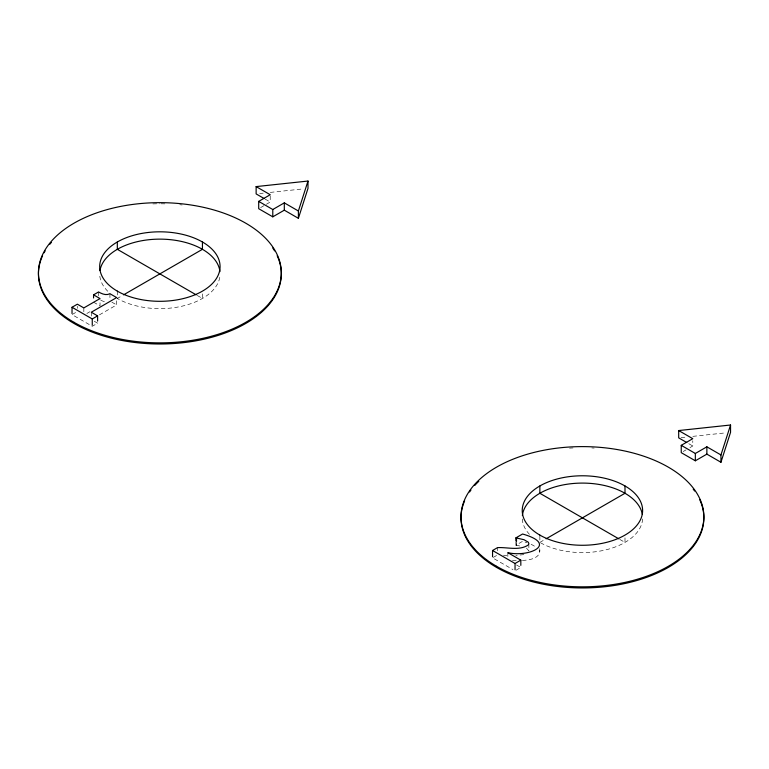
<?xml version="1.0" encoding="UTF-8"?>
<svg xmlns="http://www.w3.org/2000/svg" width="769" height="769" viewBox="0 0 769 769"><rect width="100%" height="100%" fill="white"/><g stroke="black" fill="none" stroke-linecap="round" stroke-linejoin="round"><path stroke-width="0.58" stroke-dasharray="3.85 2.88" d="M539.694 548.662C541.587 558.554 528.524 560.428 521.43 560.39M75.593 312.541L72.026 314.598L92.261 326.277L97.605 323.191L93.097 320.586M260.624 207.592L265.42 204.814M266.382 204.266L270.227 202.045L270.227 195.768M86.868 313.483L89.896 311.733M117.321 291.134L117.321 298.459L122.511 295.459M99.412 314.867L116.648 304.909L116.648 297.593M496.553 555.506L492.554 557.823L513 569.627M515.912 542.049L515.912 545.192L522.593 541.328L526.842 542.616M683.17 451.547L686.054 449.884M689.899 447.664L692.773 446.001L692.773 440.781M539.867 542.414L545.058 539.415M516.009 570.252L520.824 567.474L515.836 564.59M523.891 554.593L515.816 555.487M259.672 193.538L263.209 193.154M270.284 192.404L303.284 188.876M681.046 437.619L685.765 437.119M692.831 436.359L725.84 432.832M512.404 560.274L516.979 560.399M503.426 555.237L506.954 555.429M515.912 545.192L520.19 546.067M104.392 301.756L99.557 299.785M531.1 544.221L536.272 547.192M265.19 199.142L270.227 202.045M688.755 443.684L692.773 446.001M197.249 295.459L202.439 298.459L202.439 291.134M619.804 539.415L624.995 542.414L624.995 536.147M111.861 302.15L116.648 304.909M93.558 302.169L100.018 305.899L100.018 299.622M526.457 548.124L528.87 550.835L528.87 544.558M539.184 550.277L539.694 551.796M539.867 536.147L539.867 540.328M516.508 542.395L516.508 545.529M507.848 552.661L507.848 557.89M497.553 547.615L497.553 550.748M109.948 293.72L109.948 298.949M98.557 291.96L98.557 296.142M91.3 312.224L91.3 316.405M83.831 307.917L83.831 312.099M77.381 306.283L77.381 308.369M642.586 518.969A60.193 34.749 0 0 1 605.165 550.018A60.193 34.749 0 0 1 540.799 542.943M529.457 534.34A60.193 34.749 0 0 1 522.276 518.969M569.521 448.135A121.425 70.104 0 0 1 573.049 447.942M591.813 447.942A121.425 70.104 0 0 1 594.168 448.067M219.78 277.282A60.193 34.749 0 0 1 180.157 306.6A60.193 34.749 0 0 1 117.321 298.459M107.756 291.259A60.193 34.749 0 0 1 99.691 273.889M152.848 203.9A121.425 70.104 0 0 1 159.875 203.775M161.048 203.785A121.425 70.104 0 0 1 166.902 203.9M179.821 204.727A121.425 70.104 0 0 1 182.157 204.967"/><path stroke-width="1.15" d="M256.135 186.598L270.227 194.73L258.701 201.382L258.701 208.697L272.784 216.829L284.309 210.177L298.391 218.309L298.391 210.994L307.994 181.051L256.135 186.598L256.135 193.913L264.19 198.565M298.391 218.309L307.994 188.367L307.994 181.051M678.691 430.553L692.773 438.686L681.247 445.338L681.247 452.662L695.339 460.794L706.865 454.133L720.947 462.265L720.947 454.95L730.55 425.007L678.691 430.553L678.691 437.869L686.736 442.521M720.947 462.265L730.55 432.332L730.55 425.007M72.026 313.55L72.026 307.273L77.381 304.188L83.831 307.917L100.018 298.574L93.558 294.844L93.558 297.988M93.558 294.844L98.557 291.96C101.921 293.893 106.189 295.719 109.948 293.72L116.648 297.593L91.3 312.224L97.605 315.876L97.605 321.096M123.549 294.863L202.439 249.31L202.439 241.995M258.701 201.382L272.784 209.514L284.309 202.862L298.391 210.994M72.026 307.273L92.261 318.962L97.605 315.876M492.554 556.775L492.554 550.498L497.553 547.615C507.54 547.095 519.594 551.008 528.438 544.865L528.87 543.51L528.207 542.135L523.958 539.694L515.912 537.867L515.912 541.001M515.912 537.867L522.593 534.013C558.861 544.298 528.457 557.573 507.848 552.661L520.824 560.149L520.824 565.378M546.096 538.819L624.995 493.275L624.995 485.95M681.247 445.338L695.339 453.47L706.865 446.818L720.947 454.95M492.554 550.498L515.047 563.485L520.824 560.149M196.21 294.863L117.321 249.31L117.321 241.995M618.766 538.819L539.867 493.275L539.867 485.95M706.865 446.818L706.865 454.133M695.339 453.47L695.339 460.794M516.508 538.213L516.508 541.347M515.047 563.485L515.047 569.762M284.309 202.862L284.309 210.177M272.784 209.514L272.784 216.829M92.261 318.962L92.261 325.229M699.723 499.696A121.425 70.104 0 0 1 583.411 587.949A121.425 70.104 0 0 1 464.649 500.802M469.58 491.968A121.425 70.104 0 0 1 470.936 490.074M474.742 485.45A121.425 70.104 0 0 1 478.808 481.298M693.205 489.132A121.425 70.104 0 0 1 694.618 491.016M522.372 515.576A60.193 34.749 0 0 1 581.441 483.095A60.193 34.749 0 0 1 642.336 514.442M99.98 270.486A60.193 34.749 0 0 1 160.865 239.14A60.193 34.749 0 0 1 219.944 271.62M277.167 255.741A121.425 70.104 0 0 1 159.875 343.993A121.425 70.104 0 0 1 42.583 255.741M44.064 252.818A121.425 70.104 0 0 1 45.169 250.886M49.841 244.244A121.425 70.104 0 0 1 51.379 242.408M272.735 248.003A121.425 70.104 0 0 1 274.591 250.886M496.572 566.292A121.425 70.104 0 0 0 699.723 534.868A121.425 70.104 0 0 0 550.998 449A121.425 70.104 0 0 0 496.572 566.292M539.867 535.099A60.193 34.749 0 0 0 640.567 519.517A60.193 34.749 0 0 0 566.849 476.963A60.193 34.749 0 0 0 539.867 535.099M74.016 322.336A121.425 70.104 0 0 0 277.167 290.903A121.425 70.104 0 0 0 128.452 205.044A121.425 70.104 0 0 0 74.016 322.336M117.321 291.134A60.193 34.749 0 0 0 218.021 275.562A60.193 34.749 0 0 0 144.303 232.997A60.193 34.749 0 0 0 117.321 291.134"/></g></svg>
